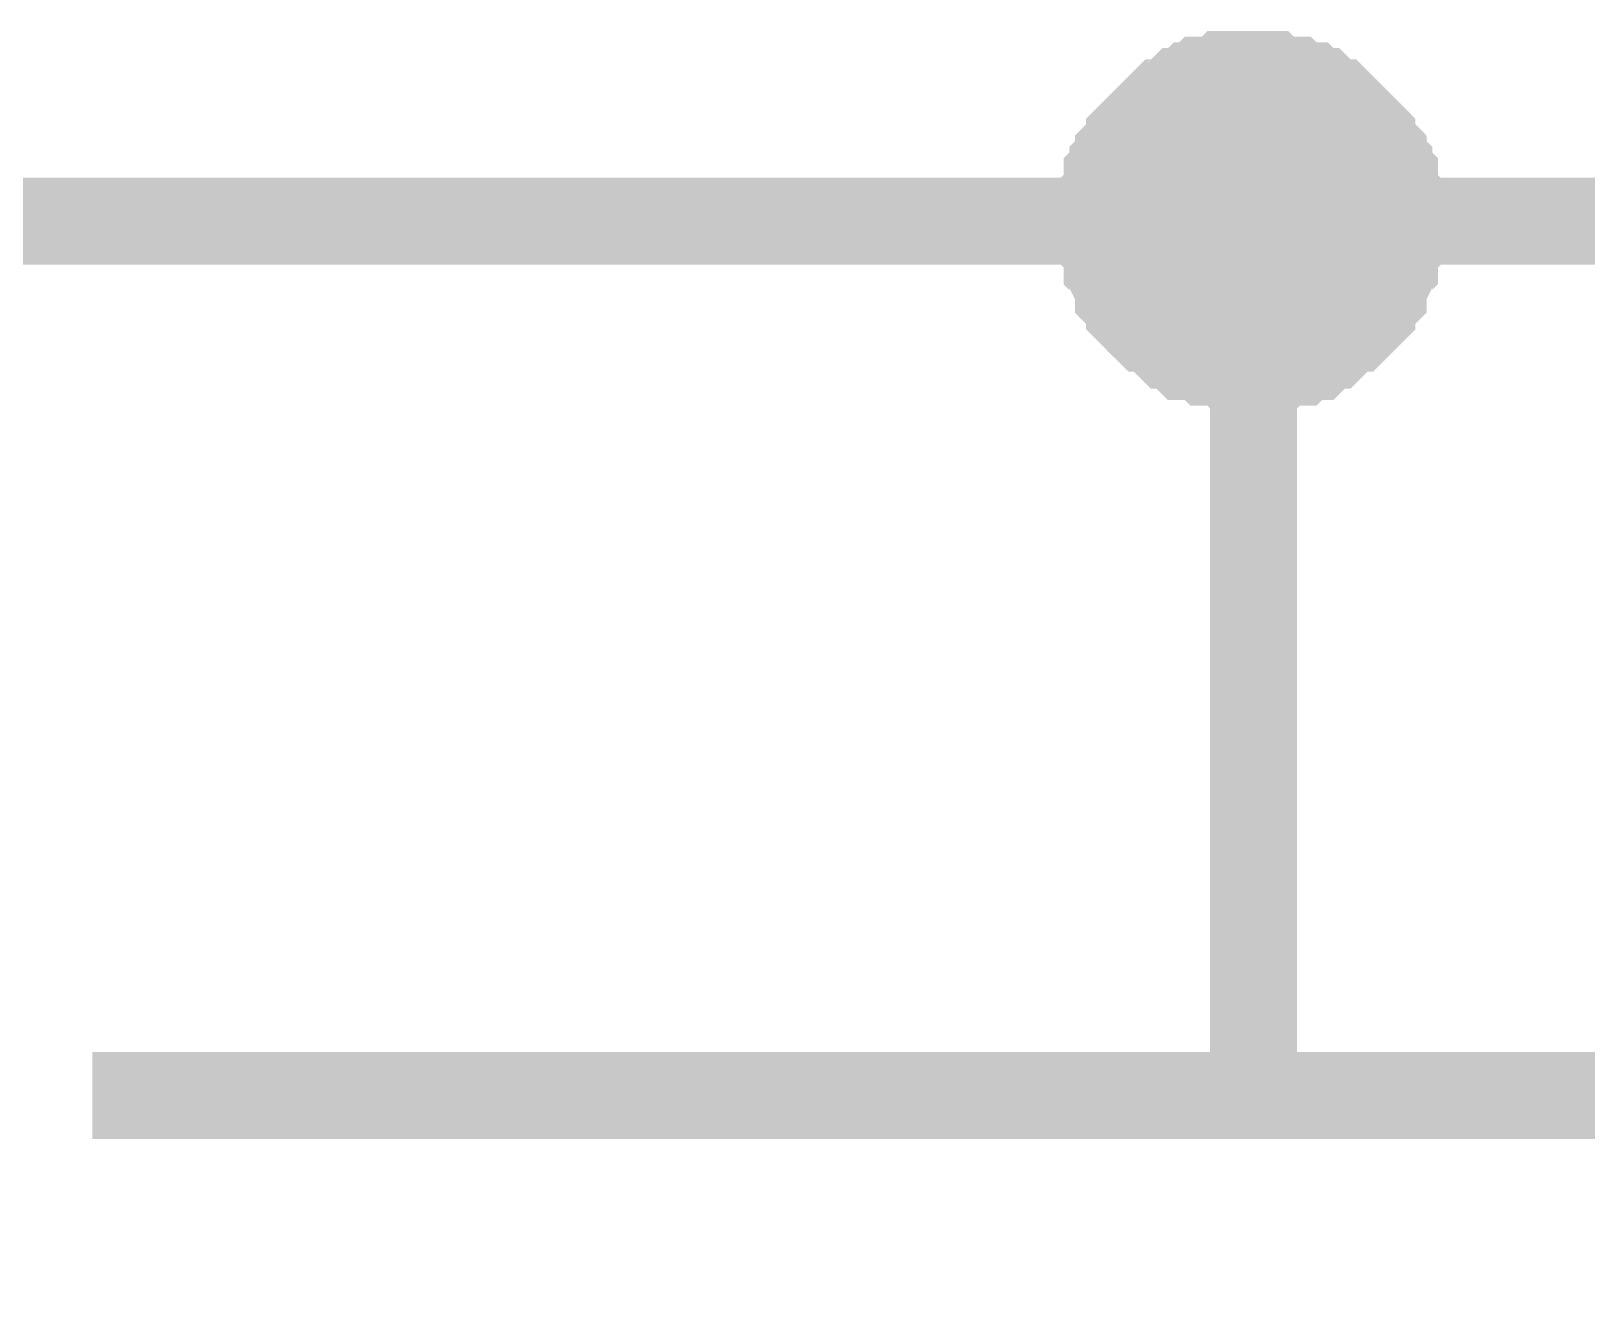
# Model space of a CAD drawing. Header units: millimetres. Extents: x 0 to 567, y 0 to 399.
# Drawn here: x 270.8 to 276.17, y 108.75 to 113.15 of the extents above; entities that cross this region are included whole.
import ezdxf

# ---------------------------------------------------------------- set-up
doc = ezdxf.new("R2010")
doc.units = ezdxf.units.MM
doc.layers.add('Sheet', color=255, linetype='Continuous')

msp = doc.modelspace()

# ---------------------------------------------------------------- linework, layer by layer
at = {"layer": 'Sheet'}
for points, const_width in [([(274.4958, 112.4974), (274.4958, 112.5168), (274.4958, 112.5557), (274.4958, 112.5752), (274.5153, 112.5946), (274.5153, 112.6141), (274.5153, 112.653), (274.5347, 112.6725), (274.5347, 112.6919), (274.5542, 112.7114), (274.5542, 112.7308), (274.5737, 112.7503), (274.5931, 112.7698), (274.5931, 112.7892), (274.6126, 112.8087), (274.632, 112.8281), (274.6515, 112.8476), (274.6709, 112.867), (274.6904, 112.8865), (274.7098, 112.9059), (274.7293, 112.9059), (274.7487, 112.9254), (274.7682, 112.9449), (274.7876, 112.9449), (274.8071, 112.9643), (274.8265, 112.9643), (274.846, 112.9838), (274.8849, 112.9838), (274.9043, 112.9838), (274.9238, 113.0032), (274.9432, 113.0032), (274.9821, 113.0032), (275.0016, 113.0032)], 0.2997), ([(274.4958, 112.4974), (274.4958, 112.5168), (274.4958, 112.5557), (274.4958, 112.5752), (274.5153, 112.5946), (274.5153, 112.6141), (274.5153, 112.653), (274.5347, 112.6725), (274.5347, 112.6919), (274.5542, 112.7114), (274.5542, 112.7308), (274.5737, 112.7503), (274.5931, 112.7698), (274.5931, 112.7892), (274.6126, 112.8087), (274.632, 112.8281), (274.6515, 112.8476), (274.6709, 112.867), (274.6904, 112.8865), (274.7098, 112.9059), (274.7293, 112.9059), (274.7487, 112.9254), (274.7682, 112.9449), (274.7876, 112.9449), (274.8071, 112.9643), (274.8265, 112.9643), (274.846, 112.9838), (274.8849, 112.9838), (274.9043, 112.9838), (274.9238, 113.0032), (274.9432, 113.0032), (274.9821, 113.0032), (275.0016, 113.0032)], 0.2997), ([(274.4958, 112.4974), (274.4958, 112.5168), (274.4958, 112.5557), (274.4958, 112.5752), (274.5153, 112.5946), (274.5153, 112.6141), (274.5153, 112.653), (274.5347, 112.6725), (274.5347, 112.6919), (274.5542, 112.7114), (274.5542, 112.7308), (274.5737, 112.7503), (274.5931, 112.7698), (274.5931, 112.7892), (274.6126, 112.8087), (274.632, 112.8281), (274.6515, 112.8476), (274.6709, 112.867), (274.6904, 112.8865), (274.7098, 112.9059), (274.7293, 112.9059), (274.7487, 112.9254), (274.7682, 112.9449), (274.7876, 112.9449), (274.8071, 112.9643), (274.8265, 112.9643), (274.846, 112.9838), (274.8849, 112.9838), (274.9043, 112.9838), (274.9238, 113.0032), (274.9432, 113.0032), (274.9821, 113.0032), (275.0016, 113.0032)], 0.2997), ([(274.4958, 112.4974), (274.4958, 112.5168), (274.4958, 112.5557), (274.4958, 112.5752), (274.5153, 112.5946), (274.5153, 112.6141), (274.5153, 112.653), (274.5347, 112.6725), (274.5347, 112.6919), (274.5542, 112.7114), (274.5542, 112.7308), (274.5737, 112.7503), (274.5931, 112.7698), (274.5931, 112.7892), (274.6126, 112.8087), (274.632, 112.8281), (274.6515, 112.8476), (274.6709, 112.867), (274.6904, 112.8865), (274.7098, 112.9059), (274.7293, 112.9059), (274.7487, 112.9254), (274.7682, 112.9449), (274.7876, 112.9449), (274.8071, 112.9643), (274.8265, 112.9643), (274.846, 112.9838), (274.8849, 112.9838), (274.9043, 112.9838), (274.9238, 113.0032), (274.9432, 113.0032), (274.9821, 113.0032), (275.0016, 113.0032)], 0.2997), ([(274.4958, 112.4974), (274.4958, 112.5168), (274.4958, 112.5557), (274.4958, 112.5752), (274.5153, 112.5946), (274.5153, 112.6141), (274.5153, 112.653), (274.5347, 112.6725), (274.5347, 112.6919), (274.5542, 112.7114), (274.5542, 112.7308), (274.5737, 112.7503), (274.5931, 112.7698), (274.5931, 112.7892), (274.6126, 112.8087), (274.632, 112.8281), (274.6515, 112.8476), (274.6709, 112.867), (274.6904, 112.8865), (274.7098, 112.9059), (274.7293, 112.9059), (274.7487, 112.9254), (274.7682, 112.9449), (274.7876, 112.9449), (274.8071, 112.9643), (274.8265, 112.9643), (274.846, 112.9838), (274.8849, 112.9838), (274.9043, 112.9838), (274.9238, 113.0032), (274.9432, 113.0032), (274.9821, 113.0032), (275.0016, 113.0032)], 0.2997), ([(275.0016, 113.0032), (275.0016, 113.0032)], 0.2997), ([(275.0016, 113.0032), (275.021, 113.0032), (275.0599, 113.0032), (275.0794, 113.0032), (275.0988, 112.9838), (275.1377, 112.9838), (275.1572, 112.9838), (275.1766, 112.9643), (275.2155, 112.9643), (275.235, 112.9449), (275.2544, 112.9449), (275.2739, 112.9254), (275.2933, 112.9059), (275.3128, 112.9059), (275.3322, 112.8865), (275.3517, 112.867), (275.3712, 112.8476), (275.3906, 112.8281), (275.4101, 112.8087), (275.4295, 112.7892), (275.4295, 112.7698), (275.449, 112.7503), (275.4684, 112.7308), (275.4684, 112.7114), (275.4879, 112.6919), (275.4879, 112.6725), (275.5073, 112.653), (275.5073, 112.6141), (275.5073, 112.5946), (275.5268, 112.5752), (275.5268, 112.5557), (275.5268, 112.5168), (275.5268, 112.4974)], 0.2997), ([(275.0016, 113.0032), (275.0016, 113.0032)], 0.2997), ([(275.0016, 113.0032), (275.021, 113.0032), (275.0599, 113.0032), (275.0794, 113.0032), (275.0988, 112.9838), (275.1377, 112.9838), (275.1572, 112.9838), (275.1766, 112.9643), (275.2155, 112.9643), (275.235, 112.9449), (275.2544, 112.9449), (275.2739, 112.9254), (275.2933, 112.9059), (275.3128, 112.9059), (275.3322, 112.8865), (275.3517, 112.867), (275.3712, 112.8476), (275.3906, 112.8281), (275.4101, 112.8087), (275.4295, 112.7892), (275.4295, 112.7698), (275.449, 112.7503), (275.4684, 112.7308), (275.4684, 112.7114), (275.4879, 112.6919), (275.4879, 112.6725), (275.5073, 112.653), (275.5073, 112.6141), (275.5073, 112.5946), (275.5268, 112.5752), (275.5268, 112.5557), (275.5268, 112.5168), (275.5268, 112.4974)], 0.2997), ([(275.0016, 113.0032), (275.0016, 113.0032)], 0.2997), ([(275.0016, 113.0032), (275.021, 113.0032), (275.0599, 113.0032), (275.0794, 113.0032), (275.0988, 112.9838), (275.1377, 112.9838), (275.1572, 112.9838), (275.1766, 112.9643), (275.2155, 112.9643), (275.235, 112.9449), (275.2544, 112.9449), (275.2739, 112.9254), (275.2933, 112.9059), (275.3128, 112.9059), (275.3322, 112.8865), (275.3517, 112.867), (275.3712, 112.8476), (275.3906, 112.8281), (275.4101, 112.8087), (275.4295, 112.7892), (275.4295, 112.7698), (275.449, 112.7503), (275.4684, 112.7308), (275.4684, 112.7114), (275.4879, 112.6919), (275.4879, 112.6725), (275.5073, 112.653), (275.5073, 112.6141), (275.5073, 112.5946), (275.5268, 112.5752), (275.5268, 112.5557), (275.5268, 112.5168), (275.5268, 112.4974)], 0.2997), ([(275.0016, 113.0032), (275.0016, 113.0032)], 0.2997), ([(275.0016, 113.0032), (275.021, 113.0032), (275.0599, 113.0032), (275.0794, 113.0032), (275.0988, 112.9838), (275.1377, 112.9838), (275.1572, 112.9838), (275.1766, 112.9643), (275.2155, 112.9643), (275.235, 112.9449), (275.2544, 112.9449), (275.2739, 112.9254), (275.2933, 112.9059), (275.3128, 112.9059), (275.3322, 112.8865), (275.3517, 112.867), (275.3712, 112.8476), (275.3906, 112.8281), (275.4101, 112.8087), (275.4295, 112.7892), (275.4295, 112.7698), (275.449, 112.7503), (275.4684, 112.7308), (275.4684, 112.7114), (275.4879, 112.6919), (275.4879, 112.6725), (275.5073, 112.653), (275.5073, 112.6141), (275.5073, 112.5946), (275.5268, 112.5752), (275.5268, 112.5557), (275.5268, 112.5168), (275.5268, 112.4974)], 0.2997), ([(275.0016, 113.0032), (275.0016, 113.0032)], 0.2997), ([(275.0016, 113.0032), (275.021, 113.0032), (275.0599, 113.0032), (275.0794, 113.0032), (275.0988, 112.9838), (275.1377, 112.9838), (275.1572, 112.9838), (275.1766, 112.9643), (275.2155, 112.9643), (275.235, 112.9449), (275.2544, 112.9449), (275.2739, 112.9254), (275.2933, 112.9059), (275.3128, 112.9059), (275.3322, 112.8865), (275.3517, 112.867), (275.3712, 112.8476), (275.3906, 112.8281), (275.4101, 112.8087), (275.4295, 112.7892), (275.4295, 112.7698), (275.449, 112.7503), (275.4684, 112.7308), (275.4684, 112.7114), (275.4879, 112.6919), (275.4879, 112.6725), (275.5073, 112.653), (275.5073, 112.6141), (275.5073, 112.5946), (275.5268, 112.5752), (275.5268, 112.5557), (275.5268, 112.5168), (275.5268, 112.4974)], 0.2997), ([(274.4958, 112.4974), (274.4958, 112.5168), (274.4958, 112.5557), (274.4958, 112.5752), (274.5153, 112.5946), (274.5153, 112.6141), (274.5153, 112.653), (274.5347, 112.6725), (274.5347, 112.6919), (274.5542, 112.7114), (274.5542, 112.7308), (274.5737, 112.7503), (274.5931, 112.7698), (274.5931, 112.7892), (274.6126, 112.8087), (274.632, 112.8281), (274.6515, 112.8476), (274.6709, 112.867), (274.6904, 112.8865), (274.7098, 112.9059), (274.7293, 112.9059), (274.7487, 112.9254), (274.7682, 112.9449), (274.7876, 112.9449), (274.8071, 112.9643), (274.8265, 112.9643), (274.846, 112.9838), (274.8849, 112.9838), (274.9043, 112.9838), (274.9238, 113.0032), (274.9432, 113.0032), (274.9821, 113.0032), (275.0016, 113.0032)], 0.0991), ([(274.4958, 112.4974), (274.4958, 112.5168), (274.4958, 112.5557), (274.4958, 112.5752), (274.5153, 112.5946), (274.5153, 112.6141), (274.5153, 112.653), (274.5347, 112.6725), (274.5347, 112.6919), (274.5542, 112.7114), (274.5542, 112.7308), (274.5737, 112.7503), (274.5931, 112.7698), (274.5931, 112.7892), (274.6126, 112.8087), (274.632, 112.8281), (274.6515, 112.8476), (274.6709, 112.867), (274.6904, 112.8865), (274.7098, 112.9059), (274.7293, 112.9059), (274.7487, 112.9254), (274.7682, 112.9449), (274.7876, 112.9449), (274.8071, 112.9643), (274.8265, 112.9643), (274.846, 112.9838), (274.8849, 112.9838), (274.9043, 112.9838), (274.9238, 113.0032), (274.9432, 113.0032), (274.9821, 113.0032), (275.0016, 113.0032)], 0.0991), ([(274.4958, 112.4974), (274.4958, 112.5168), (274.4958, 112.5557), (274.4958, 112.5752), (274.5153, 112.5946), (274.5153, 112.6141), (274.5153, 112.653), (274.5347, 112.6725), (274.5347, 112.6919), (274.5542, 112.7114), (274.5542, 112.7308), (274.5737, 112.7503), (274.5931, 112.7698), (274.5931, 112.7892), (274.6126, 112.8087), (274.632, 112.8281), (274.6515, 112.8476), (274.6709, 112.867), (274.6904, 112.8865), (274.7098, 112.9059), (274.7293, 112.9059), (274.7487, 112.9254), (274.7682, 112.9449), (274.7876, 112.9449), (274.8071, 112.9643), (274.8265, 112.9643), (274.846, 112.9838), (274.8849, 112.9838), (274.9043, 112.9838), (274.9238, 113.0032), (274.9432, 113.0032), (274.9821, 113.0032), (275.0016, 113.0032)], 0.0991), ([(274.4958, 112.4974), (274.4958, 112.5168), (274.4958, 112.5557), (274.4958, 112.5752), (274.5153, 112.5946), (274.5153, 112.6141), (274.5153, 112.653), (274.5347, 112.6725), (274.5347, 112.6919), (274.5542, 112.7114), (274.5542, 112.7308), (274.5737, 112.7503), (274.5931, 112.7698), (274.5931, 112.7892), (274.6126, 112.8087), (274.632, 112.8281), (274.6515, 112.8476), (274.6709, 112.867), (274.6904, 112.8865), (274.7098, 112.9059), (274.7293, 112.9059), (274.7487, 112.9254), (274.7682, 112.9449), (274.7876, 112.9449), (274.8071, 112.9643), (274.8265, 112.9643), (274.846, 112.9838), (274.8849, 112.9838), (274.9043, 112.9838), (274.9238, 113.0032), (274.9432, 113.0032), (274.9821, 113.0032), (275.0016, 113.0032)], 0.0991), ([(274.4958, 112.4974), (274.4958, 112.5168), (274.4958, 112.5557), (274.4958, 112.5752), (274.5153, 112.5946), (274.5153, 112.6141), (274.5153, 112.653), (274.5347, 112.6725), (274.5347, 112.6919), (274.5542, 112.7114), (274.5542, 112.7308), (274.5737, 112.7503), (274.5931, 112.7698), (274.5931, 112.7892), (274.6126, 112.8087), (274.632, 112.8281), (274.6515, 112.8476), (274.6709, 112.867), (274.6904, 112.8865), (274.7098, 112.9059), (274.7293, 112.9059), (274.7487, 112.9254), (274.7682, 112.9449), (274.7876, 112.9449), (274.8071, 112.9643), (274.8265, 112.9643), (274.846, 112.9838), (274.8849, 112.9838), (274.9043, 112.9838), (274.9238, 113.0032), (274.9432, 113.0032), (274.9821, 113.0032), (275.0016, 113.0032)], 0.0991), ([(275.0016, 113.0032), (275.0016, 113.0032)], 0.0991), ([(275.0016, 113.0032), (275.021, 113.0032), (275.0599, 113.0032), (275.0794, 113.0032), (275.0988, 112.9838), (275.1377, 112.9838), (275.1572, 112.9838), (275.1766, 112.9643), (275.2155, 112.9643), (275.235, 112.9449), (275.2544, 112.9449), (275.2739, 112.9254), (275.2933, 112.9059), (275.3128, 112.9059), (275.3322, 112.8865), (275.3517, 112.867), (275.3712, 112.8476), (275.3906, 112.8281), (275.4101, 112.8087), (275.4295, 112.7892), (275.4295, 112.7698), (275.449, 112.7503), (275.4684, 112.7308), (275.4684, 112.7114), (275.4879, 112.6919), (275.4879, 112.6725), (275.5073, 112.653), (275.5073, 112.6141), (275.5073, 112.5946), (275.5268, 112.5752), (275.5268, 112.5557), (275.5268, 112.5168), (275.5268, 112.4974)], 0.0991), ([(275.0016, 113.0032), (275.0016, 113.0032)], 0.0991), ([(275.0016, 113.0032), (275.021, 113.0032), (275.0599, 113.0032), (275.0794, 113.0032), (275.0988, 112.9838), (275.1377, 112.9838), (275.1572, 112.9838), (275.1766, 112.9643), (275.2155, 112.9643), (275.235, 112.9449), (275.2544, 112.9449), (275.2739, 112.9254), (275.2933, 112.9059), (275.3128, 112.9059), (275.3322, 112.8865), (275.3517, 112.867), (275.3712, 112.8476), (275.3906, 112.8281), (275.4101, 112.8087), (275.4295, 112.7892), (275.4295, 112.7698), (275.449, 112.7503), (275.4684, 112.7308), (275.4684, 112.7114), (275.4879, 112.6919), (275.4879, 112.6725), (275.5073, 112.653), (275.5073, 112.6141), (275.5073, 112.5946), (275.5268, 112.5752), (275.5268, 112.5557), (275.5268, 112.5168), (275.5268, 112.4974)], 0.0991), ([(275.0016, 113.0032), (275.0016, 113.0032)], 0.0991), ([(275.0016, 113.0032), (275.021, 113.0032), (275.0599, 113.0032), (275.0794, 113.0032), (275.0988, 112.9838), (275.1377, 112.9838), (275.1572, 112.9838), (275.1766, 112.9643), (275.2155, 112.9643), (275.235, 112.9449), (275.2544, 112.9449), (275.2739, 112.9254), (275.2933, 112.9059), (275.3128, 112.9059), (275.3322, 112.8865), (275.3517, 112.867), (275.3712, 112.8476), (275.3906, 112.8281), (275.4101, 112.8087), (275.4295, 112.7892), (275.4295, 112.7698), (275.449, 112.7503), (275.4684, 112.7308), (275.4684, 112.7114), (275.4879, 112.6919), (275.4879, 112.6725), (275.5073, 112.653), (275.5073, 112.6141), (275.5073, 112.5946), (275.5268, 112.5752), (275.5268, 112.5557), (275.5268, 112.5168), (275.5268, 112.4974)], 0.0991), ([(275.0016, 113.0032), (275.0016, 113.0032)], 0.0991), ([(275.0016, 113.0032), (275.021, 113.0032), (275.0599, 113.0032), (275.0794, 113.0032), (275.0988, 112.9838), (275.1377, 112.9838), (275.1572, 112.9838), (275.1766, 112.9643), (275.2155, 112.9643), (275.235, 112.9449), (275.2544, 112.9449), (275.2739, 112.9254), (275.2933, 112.9059), (275.3128, 112.9059), (275.3322, 112.8865), (275.3517, 112.867), (275.3712, 112.8476), (275.3906, 112.8281), (275.4101, 112.8087), (275.4295, 112.7892), (275.4295, 112.7698), (275.449, 112.7503), (275.4684, 112.7308), (275.4684, 112.7114), (275.4879, 112.6919), (275.4879, 112.6725), (275.5073, 112.653), (275.5073, 112.6141), (275.5073, 112.5946), (275.5268, 112.5752), (275.5268, 112.5557), (275.5268, 112.5168), (275.5268, 112.4974)], 0.0991), ([(275.0016, 113.0032), (275.0016, 113.0032)], 0.0991), ([(275.0016, 113.0032), (275.021, 113.0032), (275.0599, 113.0032), (275.0794, 113.0032), (275.0988, 112.9838), (275.1377, 112.9838), (275.1572, 112.9838), (275.1766, 112.9643), (275.2155, 112.9643), (275.235, 112.9449), (275.2544, 112.9449), (275.2739, 112.9254), (275.2933, 112.9059), (275.3128, 112.9059), (275.3322, 112.8865), (275.3517, 112.867), (275.3712, 112.8476), (275.3906, 112.8281), (275.4101, 112.8087), (275.4295, 112.7892), (275.4295, 112.7698), (275.449, 112.7503), (275.4684, 112.7308), (275.4684, 112.7114), (275.4879, 112.6919), (275.4879, 112.6725), (275.5073, 112.653), (275.5073, 112.6141), (275.5073, 112.5946), (275.5268, 112.5752), (275.5268, 112.5557), (275.5268, 112.5168), (275.5268, 112.4974)], 0.0991), ([(275.021, 112.4974), (245.0272, 112.4974), (245.0272, 102.4967)], 0.2997), ([(270.0221, 112.4974), (270.0221, 112.4974), (284.9995, 112.4974)], 0.2997), ([(275.021, 111.9915), (275.0016, 111.9915), (274.9627, 111.9915), (274.9432, 111.9915), (274.9238, 112.011), (274.8849, 112.011), (274.8654, 112.011), (274.846, 112.0304), (274.8071, 112.0304), (274.7876, 112.0304), (274.7682, 112.0499), (274.7487, 112.0693), (274.7293, 112.0693), (274.7098, 112.0888), (274.6904, 112.1082), (274.6709, 112.1277), (274.6515, 112.1277), (274.632, 112.1471), (274.6126, 112.1666), (274.5931, 112.1861), (274.5931, 112.2055), (274.5737, 112.225), (274.5542, 112.2444), (274.5542, 112.2639), (274.5347, 112.3028), (274.5347, 112.3223), (274.5153, 112.3417), (274.5153, 112.3612), (274.5153, 112.4001), (274.4958, 112.4195), (274.4958, 112.439), (274.4958, 112.4779), (274.4958, 112.4974)], 0.2997), ([(274.4958, 112.4974), (274.4958, 112.4974)], 0.2997), ([(275.021, 111.9915), (275.0016, 111.9915), (274.9627, 111.9915), (274.9432, 111.9915), (274.9238, 112.011), (274.8849, 112.011), (274.8654, 112.011), (274.846, 112.0304), (274.8071, 112.0304), (274.7876, 112.0304), (274.7682, 112.0499), (274.7487, 112.0693), (274.7293, 112.0693), (274.7098, 112.0888), (274.6904, 112.1082), (274.6709, 112.1277), (274.6515, 112.1277), (274.632, 112.1471), (274.6126, 112.1666), (274.5931, 112.1861), (274.5931, 112.2055), (274.5737, 112.225), (274.5542, 112.2444), (274.5542, 112.2639), (274.5347, 112.3028), (274.5347, 112.3223), (274.5153, 112.3417), (274.5153, 112.3612), (274.5153, 112.4001), (274.4958, 112.4195), (274.4958, 112.439), (274.4958, 112.4779), (274.4958, 112.4974)], 0.2997), ([(274.4958, 112.4974), (274.4958, 112.4974)], 0.2997), ([(275.021, 111.9915), (275.0016, 111.9915), (274.9627, 111.9915), (274.9432, 111.9915), (274.9238, 112.011), (274.8849, 112.011), (274.8654, 112.011), (274.846, 112.0304), (274.8071, 112.0304), (274.7876, 112.0304), (274.7682, 112.0499), (274.7487, 112.0693), (274.7293, 112.0693), (274.7098, 112.0888), (274.6904, 112.1082), (274.6709, 112.1277), (274.6515, 112.1277), (274.632, 112.1471), (274.6126, 112.1666), (274.5931, 112.1861), (274.5931, 112.2055), (274.5737, 112.225), (274.5542, 112.2444), (274.5542, 112.2639), (274.5347, 112.3028), (274.5347, 112.3223), (274.5153, 112.3417), (274.5153, 112.3612), (274.5153, 112.4001), (274.4958, 112.4195), (274.4958, 112.439), (274.4958, 112.4779), (274.4958, 112.4974)], 0.2997), ([(274.4958, 112.4974), (274.4958, 112.4974)], 0.2997), ([(275.021, 111.9915), (275.0016, 111.9915), (274.9627, 111.9915), (274.9432, 111.9915), (274.9238, 112.011), (274.8849, 112.011), (274.8654, 112.011), (274.846, 112.0304), (274.8071, 112.0304), (274.7876, 112.0304), (274.7682, 112.0499), (274.7487, 112.0693), (274.7293, 112.0693), (274.7098, 112.0888), (274.6904, 112.1082), (274.6709, 112.1277), (274.6515, 112.1277), (274.632, 112.1471), (274.6126, 112.1666), (274.5931, 112.1861), (274.5931, 112.2055), (274.5737, 112.225), (274.5542, 112.2444), (274.5542, 112.2639), (274.5347, 112.3028), (274.5347, 112.3223), (274.5153, 112.3417), (274.5153, 112.3612), (274.5153, 112.4001), (274.4958, 112.4195), (274.4958, 112.439), (274.4958, 112.4779), (274.4958, 112.4974)], 0.2997), ([(274.4958, 112.4974), (274.4958, 112.4974)], 0.2997), ([(275.021, 111.9915), (275.0016, 111.9915), (274.9627, 111.9915), (274.9432, 111.9915), (274.9238, 112.011), (274.8849, 112.011), (274.8654, 112.011), (274.846, 112.0304), (274.8071, 112.0304), (274.7876, 112.0304), (274.7682, 112.0499), (274.7487, 112.0693), (274.7293, 112.0693), (274.7098, 112.0888), (274.6904, 112.1082), (274.6709, 112.1277), (274.6515, 112.1277), (274.632, 112.1471), (274.6126, 112.1666), (274.5931, 112.1861), (274.5931, 112.2055), (274.5737, 112.225), (274.5542, 112.2444), (274.5542, 112.2639), (274.5347, 112.3028), (274.5347, 112.3223), (274.5153, 112.3417), (274.5153, 112.3612), (274.5153, 112.4001), (274.4958, 112.4195), (274.4958, 112.439), (274.4958, 112.4779), (274.4958, 112.4974)], 0.2997), ([(274.4958, 112.4974), (274.4958, 112.4974)], 0.2997), ([(275.5268, 112.4974), (275.5268, 112.4779), (275.5268, 112.439), (275.5268, 112.4195), (275.5073, 112.4001), (275.5073, 112.3612), (275.5073, 112.3417), (275.4879, 112.3223), (275.4879, 112.3028), (275.4684, 112.2639), (275.4684, 112.2444), (275.449, 112.225), (275.4295, 112.2055), (275.4295, 112.1861), (275.4101, 112.1666), (275.3906, 112.1471), (275.3712, 112.1277), (275.3517, 112.1277), (275.3322, 112.1082), (275.3128, 112.0888), (275.2933, 112.0693), (275.2739, 112.0693), (275.2544, 112.0499), (275.235, 112.0304), (275.2155, 112.0304), (275.1961, 112.0304), (275.1766, 112.011), (275.1377, 112.011), (275.1183, 112.011), (275.0988, 111.9915), (275.0794, 111.9915), (275.0405, 111.9915), (275.021, 111.9915)], 0.2997), ([(275.021, 109.4816), (275.021, 112.4974)], 0.2997), ([(275.5268, 112.4974), (275.5268, 112.4779), (275.5268, 112.439), (275.5268, 112.4195), (275.5073, 112.4001), (275.5073, 112.3612), (275.5073, 112.3417), (275.4879, 112.3223), (275.4879, 112.3028), (275.4684, 112.2639), (275.4684, 112.2444), (275.449, 112.225), (275.4295, 112.2055), (275.4295, 112.1861), (275.4101, 112.1666), (275.3906, 112.1471), (275.3712, 112.1277), (275.3517, 112.1277), (275.3322, 112.1082), (275.3128, 112.0888), (275.2933, 112.0693), (275.2739, 112.0693), (275.2544, 112.0499), (275.235, 112.0304), (275.2155, 112.0304), (275.1961, 112.0304), (275.1766, 112.011), (275.1377, 112.011), (275.1183, 112.011), (275.0988, 111.9915), (275.0794, 111.9915), (275.0405, 111.9915), (275.021, 111.9915)], 0.2997), ([(275.5268, 112.4974), (275.5268, 112.4779), (275.5268, 112.439), (275.5268, 112.4195), (275.5073, 112.4001), (275.5073, 112.3612), (275.5073, 112.3417), (275.4879, 112.3223), (275.4879, 112.3028), (275.4684, 112.2639), (275.4684, 112.2444), (275.449, 112.225), (275.4295, 112.2055), (275.4295, 112.1861), (275.4101, 112.1666), (275.3906, 112.1471), (275.3712, 112.1277), (275.3517, 112.1277), (275.3322, 112.1082), (275.3128, 112.0888), (275.2933, 112.0693), (275.2739, 112.0693), (275.2544, 112.0499), (275.235, 112.0304), (275.2155, 112.0304), (275.1961, 112.0304), (275.1766, 112.011), (275.1377, 112.011), (275.1183, 112.011), (275.0988, 111.9915), (275.0794, 111.9915), (275.0405, 111.9915), (275.021, 111.9915)], 0.2997), ([(275.5268, 112.4974), (275.5268, 112.4779), (275.5268, 112.439), (275.5268, 112.4195), (275.5073, 112.4001), (275.5073, 112.3612), (275.5073, 112.3417), (275.4879, 112.3223), (275.4879, 112.3028), (275.4684, 112.2639), (275.4684, 112.2444), (275.449, 112.225), (275.4295, 112.2055), (275.4295, 112.1861), (275.4101, 112.1666), (275.3906, 112.1471), (275.3712, 112.1277), (275.3517, 112.1277), (275.3322, 112.1082), (275.3128, 112.0888), (275.2933, 112.0693), (275.2739, 112.0693), (275.2544, 112.0499), (275.235, 112.0304), (275.2155, 112.0304), (275.1961, 112.0304), (275.1766, 112.011), (275.1377, 112.011), (275.1183, 112.011), (275.0988, 111.9915), (275.0794, 111.9915), (275.0405, 111.9915), (275.021, 111.9915)], 0.2997), ([(275.5268, 112.4974), (275.5268, 112.4779), (275.5268, 112.439), (275.5268, 112.4195), (275.5073, 112.4001), (275.5073, 112.3612), (275.5073, 112.3417), (275.4879, 112.3223), (275.4879, 112.3028), (275.4684, 112.2639), (275.4684, 112.2444), (275.449, 112.225), (275.4295, 112.2055), (275.4295, 112.1861), (275.4101, 112.1666), (275.3906, 112.1471), (275.3712, 112.1277), (275.3517, 112.1277), (275.3322, 112.1082), (275.3128, 112.0888), (275.2933, 112.0693), (275.2739, 112.0693), (275.2544, 112.0499), (275.235, 112.0304), (275.2155, 112.0304), (275.1961, 112.0304), (275.1766, 112.011), (275.1377, 112.011), (275.1183, 112.011), (275.0988, 111.9915), (275.0794, 111.9915), (275.0405, 111.9915), (275.021, 111.9915)], 0.2997), ([(275.5268, 112.4974), (275.5268, 112.4974), (275.5268, 112.4974), (275.5268, 112.4974), (275.5268, 112.4974), (275.5268, 112.4974), (275.5268, 112.4974), (275.5268, 112.4974), (275.5268, 112.4974), (275.5268, 112.4974), (275.5268, 112.4974), (275.5268, 112.4974), (275.5268, 112.4974), (275.5268, 112.4974), (275.5268, 112.4974), (275.5268, 112.4974), (275.5268, 112.4974), (275.5268, 112.4974), (275.5268, 112.4974), (275.5268, 112.4974), (275.5268, 112.4974), (275.5268, 112.4974), (275.5268, 112.4974), (275.5268, 112.4974), (275.5268, 112.4974), (275.5268, 112.4974), (275.5268, 112.4974), (275.5268, 112.4974), (275.5268, 112.4974), (275.5268, 112.4974), (275.5268, 112.4974), (275.5268, 112.4974), (275.5268, 112.4974)], 0.2997), ([(275.5268, 112.4974), (275.5268, 112.4974)], 0.2997), ([(275.5268, 112.4974), (275.5268, 112.4974), (275.5268, 112.4974), (275.5268, 112.4974), (275.5268, 112.4974), (275.5268, 112.4974), (275.5268, 112.4974), (275.5268, 112.4974), (275.5268, 112.4974), (275.5268, 112.4974), (275.5268, 112.4974), (275.5268, 112.4974), (275.5268, 112.4974), (275.5268, 112.4974), (275.5268, 112.4974), (275.5268, 112.4974), (275.5268, 112.4974), (275.5268, 112.4974), (275.5268, 112.4974), (275.5268, 112.4974), (275.5268, 112.4974), (275.5268, 112.4974), (275.5268, 112.4974), (275.5268, 112.4974), (275.5268, 112.4974), (275.5268, 112.4974), (275.5268, 112.4974), (275.5268, 112.4974), (275.5268, 112.4974), (275.5268, 112.4974), (275.5268, 112.4974), (275.5268, 112.4974), (275.5268, 112.4974)], 0.2997), ([(275.5268, 112.4974), (275.5268, 112.4974)], 0.2997), ([(275.5268, 112.4974), (275.5268, 112.4974), (275.5268, 112.4974), (275.5268, 112.4974), (275.5268, 112.4974), (275.5268, 112.4974), (275.5268, 112.4974), (275.5268, 112.4974), (275.5268, 112.4974), (275.5268, 112.4974), (275.5268, 112.4974), (275.5268, 112.4974), (275.5268, 112.4974), (275.5268, 112.4974), (275.5268, 112.4974), (275.5268, 112.4974), (275.5268, 112.4974), (275.5268, 112.4974), (275.5268, 112.4974), (275.5268, 112.4974), (275.5268, 112.4974), (275.5268, 112.4974), (275.5268, 112.4974), (275.5268, 112.4974), (275.5268, 112.4974), (275.5268, 112.4974), (275.5268, 112.4974), (275.5268, 112.4974), (275.5268, 112.4974), (275.5268, 112.4974), (275.5268, 112.4974), (275.5268, 112.4974), (275.5268, 112.4974)], 0.2997), ([(275.5268, 112.4974), (275.5268, 112.4974)], 0.2997), ([(275.5268, 112.4974), (275.5268, 112.4974), (275.5268, 112.4974), (275.5268, 112.4974), (275.5268, 112.4974), (275.5268, 112.4974), (275.5268, 112.4974), (275.5268, 112.4974), (275.5268, 112.4974), (275.5268, 112.4974), (275.5268, 112.4974), (275.5268, 112.4974), (275.5268, 112.4974), (275.5268, 112.4974), (275.5268, 112.4974), (275.5268, 112.4974), (275.5268, 112.4974), (275.5268, 112.4974), (275.5268, 112.4974), (275.5268, 112.4974), (275.5268, 112.4974), (275.5268, 112.4974), (275.5268, 112.4974), (275.5268, 112.4974), (275.5268, 112.4974), (275.5268, 112.4974), (275.5268, 112.4974), (275.5268, 112.4974), (275.5268, 112.4974), (275.5268, 112.4974), (275.5268, 112.4974), (275.5268, 112.4974), (275.5268, 112.4974)], 0.2997), ([(275.5268, 112.4974), (275.5268, 112.4974)], 0.2997), ([(275.5268, 112.4974), (275.5268, 112.4974), (275.5268, 112.4974), (275.5268, 112.4974), (275.5268, 112.4974), (275.5268, 112.4974), (275.5268, 112.4974), (275.5268, 112.4974), (275.5268, 112.4974), (275.5268, 112.4974), (275.5268, 112.4974), (275.5268, 112.4974), (275.5268, 112.4974), (275.5268, 112.4974), (275.5268, 112.4974), (275.5268, 112.4974), (275.5268, 112.4974), (275.5268, 112.4974), (275.5268, 112.4974), (275.5268, 112.4974), (275.5268, 112.4974), (275.5268, 112.4974), (275.5268, 112.4974), (275.5268, 112.4974), (275.5268, 112.4974), (275.5268, 112.4974), (275.5268, 112.4974), (275.5268, 112.4974), (275.5268, 112.4974), (275.5268, 112.4974), (275.5268, 112.4974), (275.5268, 112.4974), (275.5268, 112.4974)], 0.2997), ([(275.5268, 112.4974), (275.5268, 112.4974)], 0.2997), ([(275.021, 111.9915), (275.0016, 111.9915), (274.9627, 111.9915), (274.9432, 111.9915), (274.9238, 112.011), (274.8849, 112.011), (274.8654, 112.011), (274.846, 112.0304), (274.8071, 112.0304), (274.7876, 112.0304), (274.7682, 112.0499), (274.7487, 112.0693), (274.7293, 112.0693), (274.7098, 112.0888), (274.6904, 112.1082), (274.6709, 112.1277), (274.6515, 112.1277), (274.632, 112.1471), (274.6126, 112.1666), (274.5931, 112.1861), (274.5931, 112.2055), (274.5737, 112.225), (274.5542, 112.2444), (274.5542, 112.2639), (274.5347, 112.3028), (274.5347, 112.3223), (274.5153, 112.3417), (274.5153, 112.3612), (274.5153, 112.4001), (274.4958, 112.4195), (274.4958, 112.439), (274.4958, 112.4779), (274.4958, 112.4974)], 0.0991), ([(274.4958, 112.4974), (274.4958, 112.4974)], 0.0991), ([(275.021, 111.9915), (275.0016, 111.9915), (274.9627, 111.9915), (274.9432, 111.9915), (274.9238, 112.011), (274.8849, 112.011), (274.8654, 112.011), (274.846, 112.0304), (274.8071, 112.0304), (274.7876, 112.0304), (274.7682, 112.0499), (274.7487, 112.0693), (274.7293, 112.0693), (274.7098, 112.0888), (274.6904, 112.1082), (274.6709, 112.1277), (274.6515, 112.1277), (274.632, 112.1471), (274.6126, 112.1666), (274.5931, 112.1861), (274.5931, 112.2055), (274.5737, 112.225), (274.5542, 112.2444), (274.5542, 112.2639), (274.5347, 112.3028), (274.5347, 112.3223), (274.5153, 112.3417), (274.5153, 112.3612), (274.5153, 112.4001), (274.4958, 112.4195), (274.4958, 112.439), (274.4958, 112.4779), (274.4958, 112.4974)], 0.0991), ([(274.4958, 112.4974), (274.4958, 112.4974)], 0.0991), ([(275.021, 111.9915), (275.0016, 111.9915), (274.9627, 111.9915), (274.9432, 111.9915), (274.9238, 112.011), (274.8849, 112.011), (274.8654, 112.011), (274.846, 112.0304), (274.8071, 112.0304), (274.7876, 112.0304), (274.7682, 112.0499), (274.7487, 112.0693), (274.7293, 112.0693), (274.7098, 112.0888), (274.6904, 112.1082), (274.6709, 112.1277), (274.6515, 112.1277), (274.632, 112.1471), (274.6126, 112.1666), (274.5931, 112.1861), (274.5931, 112.2055), (274.5737, 112.225), (274.5542, 112.2444), (274.5542, 112.2639), (274.5347, 112.3028), (274.5347, 112.3223), (274.5153, 112.3417), (274.5153, 112.3612), (274.5153, 112.4001), (274.4958, 112.4195), (274.4958, 112.439), (274.4958, 112.4779), (274.4958, 112.4974)], 0.0991), ([(274.4958, 112.4974), (274.4958, 112.4974)], 0.0991), ([(275.021, 111.9915), (275.0016, 111.9915), (274.9627, 111.9915), (274.9432, 111.9915), (274.9238, 112.011), (274.8849, 112.011), (274.8654, 112.011), (274.846, 112.0304), (274.8071, 112.0304), (274.7876, 112.0304), (274.7682, 112.0499), (274.7487, 112.0693), (274.7293, 112.0693), (274.7098, 112.0888), (274.6904, 112.1082), (274.6709, 112.1277), (274.6515, 112.1277), (274.632, 112.1471), (274.6126, 112.1666), (274.5931, 112.1861), (274.5931, 112.2055), (274.5737, 112.225), (274.5542, 112.2444), (274.5542, 112.2639), (274.5347, 112.3028), (274.5347, 112.3223), (274.5153, 112.3417), (274.5153, 112.3612), (274.5153, 112.4001), (274.4958, 112.4195), (274.4958, 112.439), (274.4958, 112.4779), (274.4958, 112.4974)], 0.0991), ([(274.4958, 112.4974), (274.4958, 112.4974)], 0.0991), ([(275.021, 111.9915), (275.0016, 111.9915), (274.9627, 111.9915), (274.9432, 111.9915), (274.9238, 112.011), (274.8849, 112.011), (274.8654, 112.011), (274.846, 112.0304), (274.8071, 112.0304), (274.7876, 112.0304), (274.7682, 112.0499), (274.7487, 112.0693), (274.7293, 112.0693), (274.7098, 112.0888), (274.6904, 112.1082), (274.6709, 112.1277), (274.6515, 112.1277), (274.632, 112.1471), (274.6126, 112.1666), (274.5931, 112.1861), (274.5931, 112.2055), (274.5737, 112.225), (274.5542, 112.2444), (274.5542, 112.2639), (274.5347, 112.3028), (274.5347, 112.3223), (274.5153, 112.3417), (274.5153, 112.3612), (274.5153, 112.4001), (274.4958, 112.4195), (274.4958, 112.439), (274.4958, 112.4779), (274.4958, 112.4974)], 0.0991), ([(274.4958, 112.4974), (274.4958, 112.4974)], 0.0991), ([(275.5268, 112.4974), (275.5268, 112.4779), (275.5268, 112.439), (275.5268, 112.4195), (275.5073, 112.4001), (275.5073, 112.3612), (275.5073, 112.3417), (275.4879, 112.3223), (275.4879, 112.3028), (275.4684, 112.2639), (275.4684, 112.2444), (275.449, 112.225), (275.4295, 112.2055), (275.4295, 112.1861), (275.4101, 112.1666), (275.3906, 112.1471), (275.3712, 112.1277), (275.3517, 112.1277), (275.3322, 112.1082), (275.3128, 112.0888), (275.2933, 112.0693), (275.2739, 112.0693), (275.2544, 112.0499), (275.235, 112.0304), (275.2155, 112.0304), (275.1961, 112.0304), (275.1766, 112.011), (275.1377, 112.011), (275.1183, 112.011), (275.0988, 111.9915), (275.0794, 111.9915), (275.0405, 111.9915), (275.021, 111.9915)], 0.0991), ([(275.5268, 112.4974), (275.5268, 112.4779), (275.5268, 112.439), (275.5268, 112.4195), (275.5073, 112.4001), (275.5073, 112.3612), (275.5073, 112.3417), (275.4879, 112.3223), (275.4879, 112.3028), (275.4684, 112.2639), (275.4684, 112.2444), (275.449, 112.225), (275.4295, 112.2055), (275.4295, 112.1861), (275.4101, 112.1666), (275.3906, 112.1471), (275.3712, 112.1277), (275.3517, 112.1277), (275.3322, 112.1082), (275.3128, 112.0888), (275.2933, 112.0693), (275.2739, 112.0693), (275.2544, 112.0499), (275.235, 112.0304), (275.2155, 112.0304), (275.1961, 112.0304), (275.1766, 112.011), (275.1377, 112.011), (275.1183, 112.011), (275.0988, 111.9915), (275.0794, 111.9915), (275.0405, 111.9915), (275.021, 111.9915)], 0.0991), ([(275.5268, 112.4974), (275.5268, 112.4779), (275.5268, 112.439), (275.5268, 112.4195), (275.5073, 112.4001), (275.5073, 112.3612), (275.5073, 112.3417), (275.4879, 112.3223), (275.4879, 112.3028), (275.4684, 112.2639), (275.4684, 112.2444), (275.449, 112.225), (275.4295, 112.2055), (275.4295, 112.1861), (275.4101, 112.1666), (275.3906, 112.1471), (275.3712, 112.1277), (275.3517, 112.1277), (275.3322, 112.1082), (275.3128, 112.0888), (275.2933, 112.0693), (275.2739, 112.0693), (275.2544, 112.0499), (275.235, 112.0304), (275.2155, 112.0304), (275.1961, 112.0304), (275.1766, 112.011), (275.1377, 112.011), (275.1183, 112.011), (275.0988, 111.9915), (275.0794, 111.9915), (275.0405, 111.9915), (275.021, 111.9915)], 0.0991), ([(275.5268, 112.4974), (275.5268, 112.4779), (275.5268, 112.439), (275.5268, 112.4195), (275.5073, 112.4001), (275.5073, 112.3612), (275.5073, 112.3417), (275.4879, 112.3223), (275.4879, 112.3028), (275.4684, 112.2639), (275.4684, 112.2444), (275.449, 112.225), (275.4295, 112.2055), (275.4295, 112.1861), (275.4101, 112.1666), (275.3906, 112.1471), (275.3712, 112.1277), (275.3517, 112.1277), (275.3322, 112.1082), (275.3128, 112.0888), (275.2933, 112.0693), (275.2739, 112.0693), (275.2544, 112.0499), (275.235, 112.0304), (275.2155, 112.0304), (275.1961, 112.0304), (275.1766, 112.011), (275.1377, 112.011), (275.1183, 112.011), (275.0988, 111.9915), (275.0794, 111.9915), (275.0405, 111.9915), (275.021, 111.9915)], 0.0991), ([(275.5268, 112.4974), (275.5268, 112.4779), (275.5268, 112.439), (275.5268, 112.4195), (275.5073, 112.4001), (275.5073, 112.3612), (275.5073, 112.3417), (275.4879, 112.3223), (275.4879, 112.3028), (275.4684, 112.2639), (275.4684, 112.2444), (275.449, 112.225), (275.4295, 112.2055), (275.4295, 112.1861), (275.4101, 112.1666), (275.3906, 112.1471), (275.3712, 112.1277), (275.3517, 112.1277), (275.3322, 112.1082), (275.3128, 112.0888), (275.2933, 112.0693), (275.2739, 112.0693), (275.2544, 112.0499), (275.235, 112.0304), (275.2155, 112.0304), (275.1961, 112.0304), (275.1766, 112.011), (275.1377, 112.011), (275.1183, 112.011), (275.0988, 111.9915), (275.0794, 111.9915), (275.0405, 111.9915), (275.021, 111.9915)], 0.0991), ([(275.5268, 112.4974), (275.5268, 112.4974), (275.5268, 112.4974), (275.5268, 112.4974), (275.5268, 112.4974), (275.5268, 112.4974), (275.5268, 112.4974), (275.5268, 112.4974), (275.5268, 112.4974), (275.5268, 112.4974), (275.5268, 112.4974), (275.5268, 112.4974), (275.5268, 112.4974), (275.5268, 112.4974), (275.5268, 112.4974), (275.5268, 112.4974), (275.5268, 112.4974), (275.5268, 112.4974), (275.5268, 112.4974), (275.5268, 112.4974), (275.5268, 112.4974), (275.5268, 112.4974), (275.5268, 112.4974), (275.5268, 112.4974), (275.5268, 112.4974), (275.5268, 112.4974), (275.5268, 112.4974), (275.5268, 112.4974), (275.5268, 112.4974), (275.5268, 112.4974), (275.5268, 112.4974), (275.5268, 112.4974), (275.5268, 112.4974)], 0.0991), ([(275.5268, 112.4974), (275.5268, 112.4974)], 0.0991), ([(275.5268, 112.4974), (275.5268, 112.4974), (275.5268, 112.4974), (275.5268, 112.4974), (275.5268, 112.4974), (275.5268, 112.4974), (275.5268, 112.4974), (275.5268, 112.4974), (275.5268, 112.4974), (275.5268, 112.4974), (275.5268, 112.4974), (275.5268, 112.4974), (275.5268, 112.4974), (275.5268, 112.4974), (275.5268, 112.4974), (275.5268, 112.4974), (275.5268, 112.4974), (275.5268, 112.4974), (275.5268, 112.4974), (275.5268, 112.4974), (275.5268, 112.4974), (275.5268, 112.4974), (275.5268, 112.4974), (275.5268, 112.4974), (275.5268, 112.4974), (275.5268, 112.4974), (275.5268, 112.4974), (275.5268, 112.4974), (275.5268, 112.4974), (275.5268, 112.4974), (275.5268, 112.4974), (275.5268, 112.4974), (275.5268, 112.4974)], 0.0991), ([(275.5268, 112.4974), (275.5268, 112.4974)], 0.0991), ([(275.5268, 112.4974), (275.5268, 112.4974), (275.5268, 112.4974), (275.5268, 112.4974), (275.5268, 112.4974), (275.5268, 112.4974), (275.5268, 112.4974), (275.5268, 112.4974), (275.5268, 112.4974), (275.5268, 112.4974), (275.5268, 112.4974), (275.5268, 112.4974), (275.5268, 112.4974), (275.5268, 112.4974), (275.5268, 112.4974), (275.5268, 112.4974), (275.5268, 112.4974), (275.5268, 112.4974), (275.5268, 112.4974), (275.5268, 112.4974), (275.5268, 112.4974), (275.5268, 112.4974), (275.5268, 112.4974), (275.5268, 112.4974), (275.5268, 112.4974), (275.5268, 112.4974), (275.5268, 112.4974), (275.5268, 112.4974), (275.5268, 112.4974), (275.5268, 112.4974), (275.5268, 112.4974), (275.5268, 112.4974), (275.5268, 112.4974)], 0.0991), ([(275.5268, 112.4974), (275.5268, 112.4974)], 0.0991), ([(275.5268, 112.4974), (275.5268, 112.4974), (275.5268, 112.4974), (275.5268, 112.4974), (275.5268, 112.4974), (275.5268, 112.4974), (275.5268, 112.4974), (275.5268, 112.4974), (275.5268, 112.4974), (275.5268, 112.4974), (275.5268, 112.4974), (275.5268, 112.4974), (275.5268, 112.4974), (275.5268, 112.4974), (275.5268, 112.4974), (275.5268, 112.4974), (275.5268, 112.4974), (275.5268, 112.4974), (275.5268, 112.4974), (275.5268, 112.4974), (275.5268, 112.4974), (275.5268, 112.4974), (275.5268, 112.4974), (275.5268, 112.4974), (275.5268, 112.4974), (275.5268, 112.4974), (275.5268, 112.4974), (275.5268, 112.4974), (275.5268, 112.4974), (275.5268, 112.4974), (275.5268, 112.4974), (275.5268, 112.4974), (275.5268, 112.4974)], 0.0991), ([(275.5268, 112.4974), (275.5268, 112.4974)], 0.0991), ([(275.5268, 112.4974), (275.5268, 112.4974), (275.5268, 112.4974), (275.5268, 112.4974), (275.5268, 112.4974), (275.5268, 112.4974), (275.5268, 112.4974), (275.5268, 112.4974), (275.5268, 112.4974), (275.5268, 112.4974), (275.5268, 112.4974), (275.5268, 112.4974), (275.5268, 112.4974), (275.5268, 112.4974), (275.5268, 112.4974), (275.5268, 112.4974), (275.5268, 112.4974), (275.5268, 112.4974), (275.5268, 112.4974), (275.5268, 112.4974), (275.5268, 112.4974), (275.5268, 112.4974), (275.5268, 112.4974), (275.5268, 112.4974), (275.5268, 112.4974), (275.5268, 112.4974), (275.5268, 112.4974), (275.5268, 112.4974), (275.5268, 112.4974), (275.5268, 112.4974), (275.5268, 112.4974), (275.5268, 112.4974), (275.5268, 112.4974)], 0.0991), ([(275.5268, 112.4974), (275.5268, 112.4974)], 0.0991), ([(271.0141, 109.4816), (279.0085, 109.4816)], 0.2997)]:
    msp.add_lwpolyline(points, dxfattribs=dict(at, const_width=const_width))
at = {"layer": 'Sheet', "const_width": 0.508}
msp.add_lwpolyline([(274.746, 112.5, 1), (275.254, 112.5, 1)], format="xyb", close=True, dxfattribs=at)

doc.saveas('drawing.dxf')
